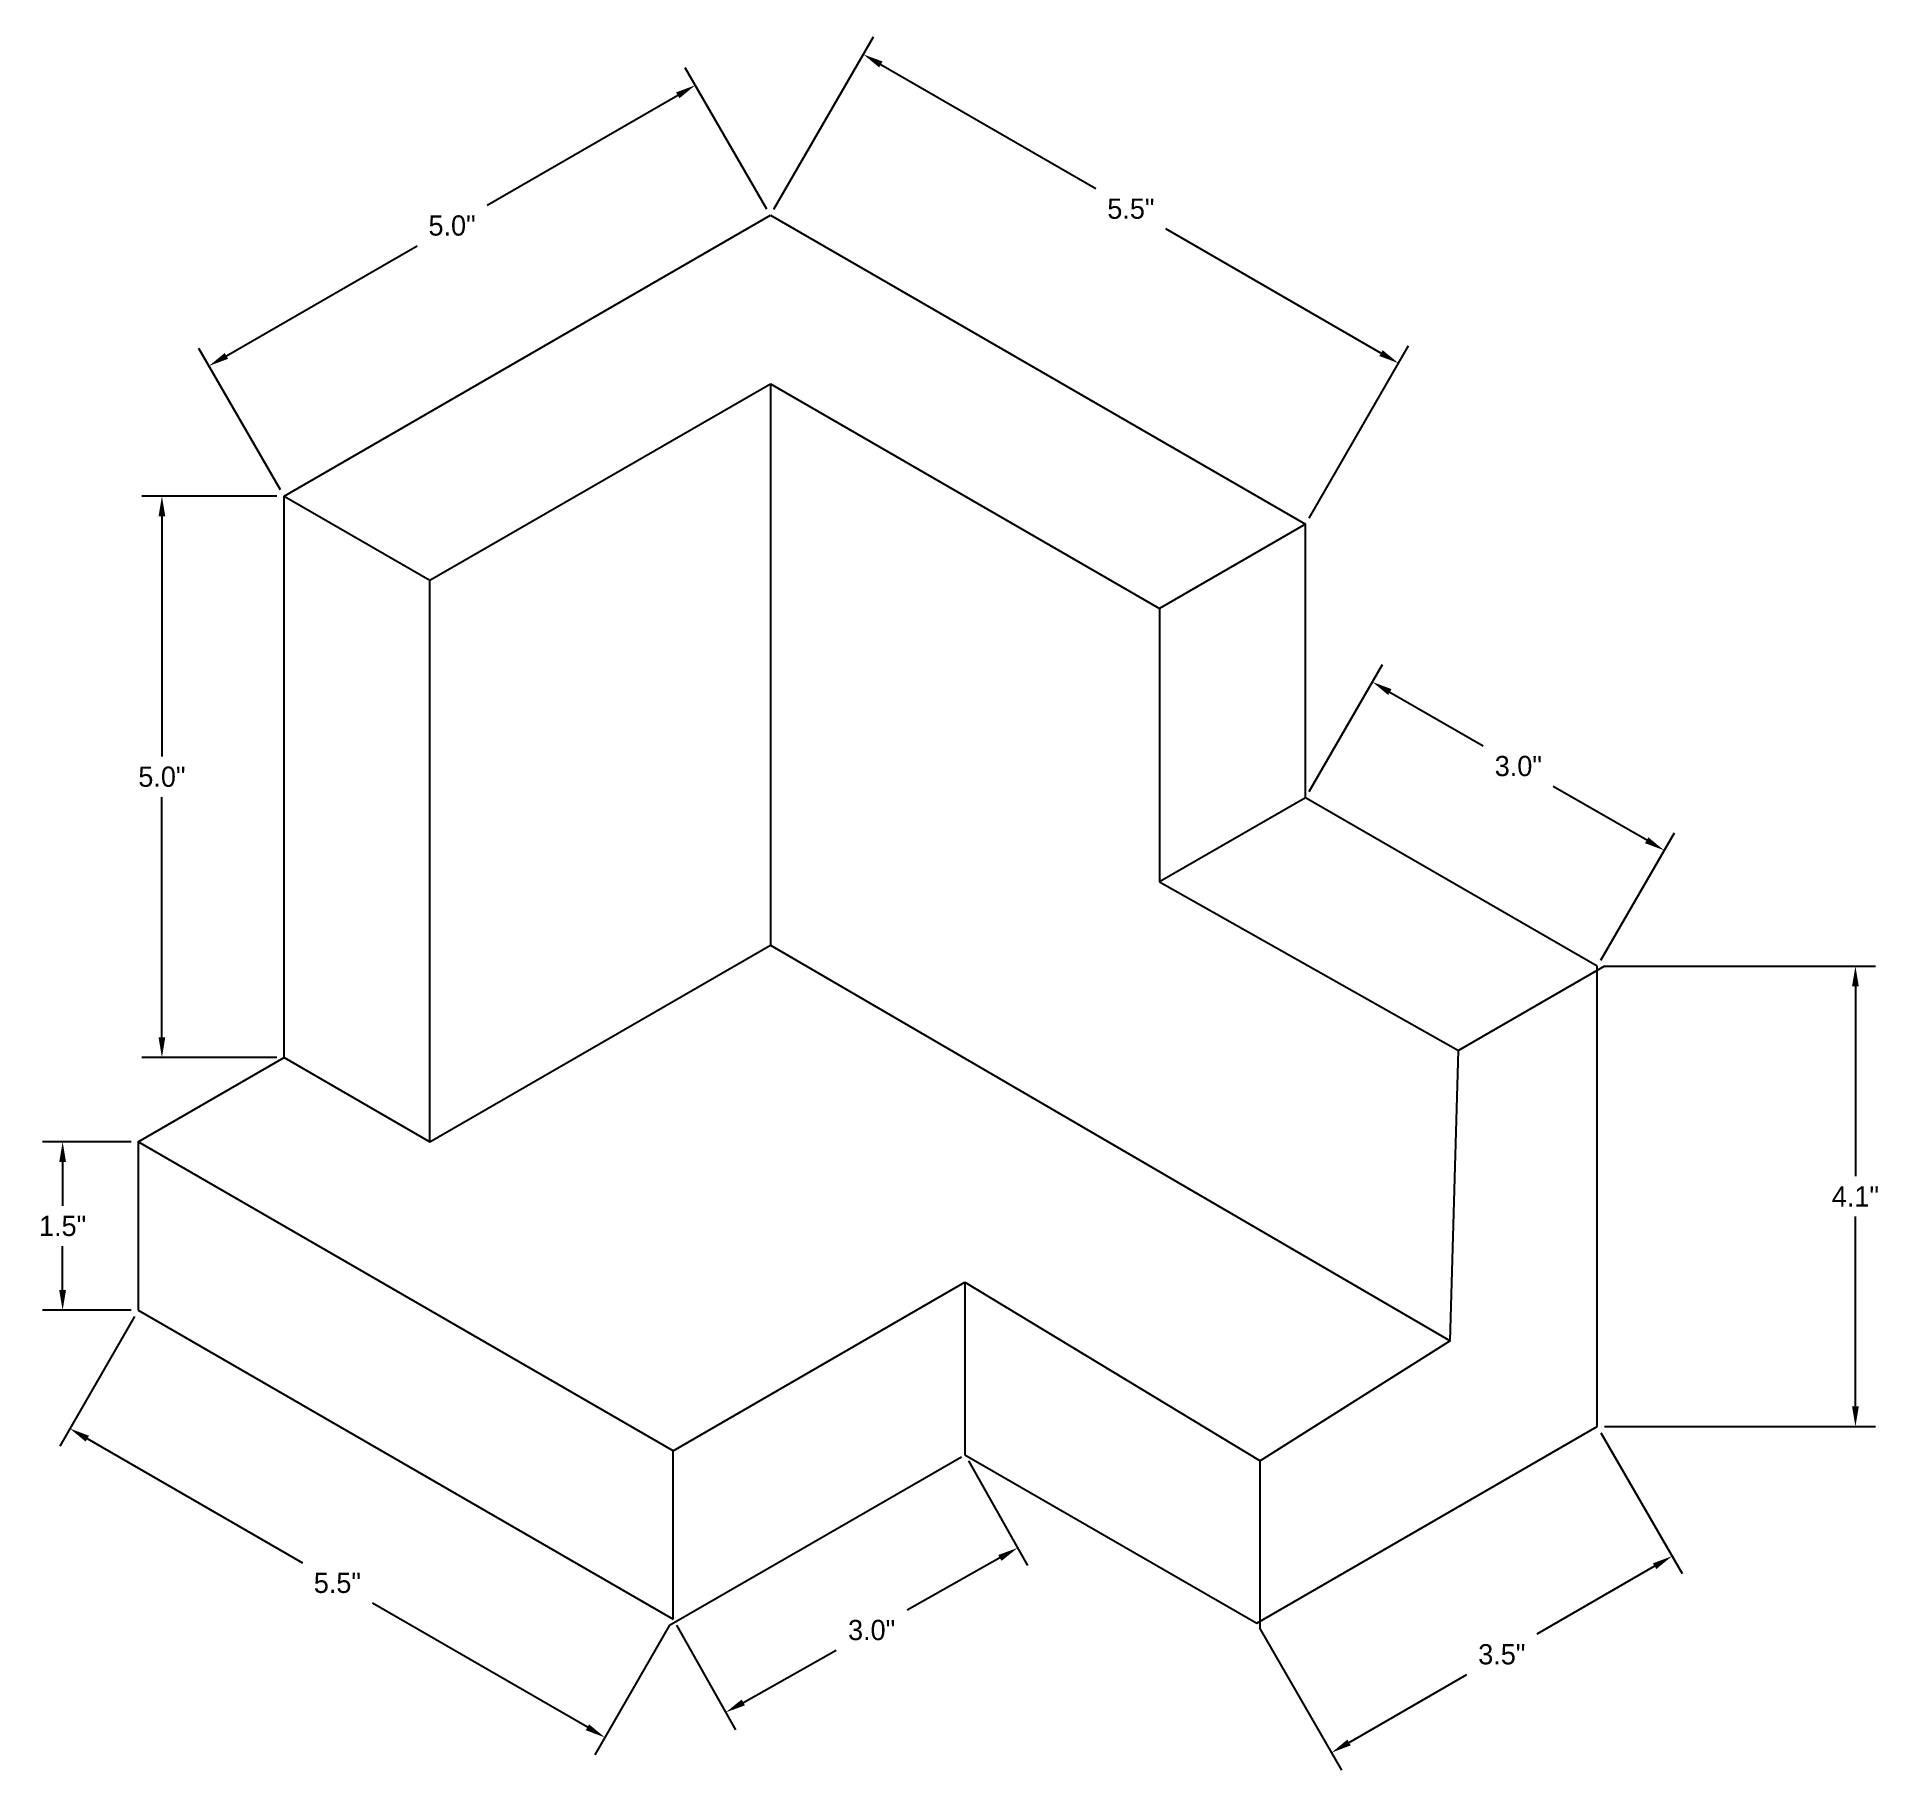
# Model space of a CAD drawing. Header units: inches. Extents: x 28.9 to 45.3, y 22.2 to 37.6.
import ezdxf

# ---------------------------------------------------------------- set-up
doc = ezdxf.new("R2010")
doc.units = ezdxf.units.IN
doc.header["$MEASUREMENT"] = 0
doc.dimstyles.get("Standard").update_dxf_attribs({"dimtxt": 0.18, "dimasz": 0.18, "dimexe": 0.18, "dimexo": 0.0625, "dimgap": 0.09, "dimtad": 0, "dimtih": 1, "dimtoh": 1, "dimdec": 1, "dimzin": 0, "dimdsep": 46, "dimlunit": 3, "dimtxsty": 'Standard', "dimcen": 0.09, "dimadec": 0, "dimazin": 0, "dimtfac": 1, "dimtdec": 1, "dimtofl": 0, "dimtmove": 0, "dimatfit": 3, "dimfxl": 1, "dimtolj": 1, "dimtzin": 0, "dimarcsym": 0})

# ---------------------------------------------------------------- blocks, each defined once
blk = doc.blocks.new('*D3')
at = {"color": 0, "lineweight": -2}
for p, q in [((35.394, 36.059), (34.666, 37.319)), ((34.6, 37.073), (32.903, 36.093)), ((30.582, 34.753), (32.279, 35.733)), ((31.064, 33.559), (30.336, 34.819))]:
    blk.add_line(p, q, dxfattribs=at)
at = {"color": 0}
for points in [[(34.585, 37.099), (34.615, 37.047), (34.756, 37.163)], [(30.567, 34.779), (30.597, 34.727), (30.426, 34.663)]]:
    blk.add_solid(points, dxfattribs=at)
at = {"layer": 'Defpoints', "color": 0}
for p in [(34.756, 37.163), (35.425, 36.005), (31.095, 33.505)]:
    blk.add_point(p, dxfattribs=at)
at = {"color": 0, "insert": (32.591, 35.913), "char_height": 0.18, "attachment_point": 5}
blk.add_mtext('\\A1;5.0"', dxfattribs=at)
blk = doc.blocks.new('*D5')
at = {"color": 0, "lineweight": -2}
for p, q in [((31.032, 33.505), (29.828, 33.505)), ((30.008, 33.325), (30.008, 31.185)), ((30.008, 28.685), (30.008, 30.825)), ((31.032, 28.505), (29.828, 28.505))]:
    blk.add_line(p, q, dxfattribs=at)
at = {"color": 0}
for points in [[(29.978, 33.325), (30.038, 33.325), (30.008, 33.505)], [(29.978, 28.685), (30.038, 28.685), (30.008, 28.505)]]:
    blk.add_solid(points, dxfattribs=at)
at = {"layer": 'Defpoints', "color": 0}
for p in [(31.095, 33.505), (30.008, 28.505), (31.095, 28.505)]:
    blk.add_point(p, dxfattribs=at)
at = {"color": 0, "insert": (30.008, 31.005), "char_height": 0.18, "attachment_point": 5}
blk.add_mtext('\\A1;5.0"', dxfattribs=at)
blk = doc.blocks.new('*D6')
at = {"color": 0, "lineweight": -2}
for p, q in [((29.733, 27.755), (28.944, 27.755)), ((29.124, 27.575), (29.124, 27.185)), ((29.124, 26.435), (29.124, 26.825)), ((29.733, 26.255), (28.944, 26.255))]:
    blk.add_line(p, q, dxfattribs=at)
at = {"color": 0}
for points in [[(29.094, 27.575), (29.154, 27.575), (29.124, 27.755)], [(29.094, 26.435), (29.154, 26.435), (29.124, 26.255)]]:
    blk.add_solid(points, dxfattribs=at)
at = {"layer": 'Defpoints', "color": 0}
for p in [(29.796, 27.755), (29.124, 26.255), (29.796, 26.255)]:
    blk.add_point(p, dxfattribs=at)
at = {"color": 0, "insert": (29.124, 27.005), "char_height": 0.18, "attachment_point": 5}
blk.add_mtext('\\A1;1.5"', dxfattribs=at)
blk = doc.blocks.new('*D7')
at = {"color": 0, "lineweight": -2}
for p, q in [((29.765, 26.201), (29.098, 25.046)), ((29.344, 25.112), (31.258, 24.007)), ((33.796, 22.542), (31.882, 23.647)), ((34.528, 23.451), (33.861, 22.296))]:
    blk.add_line(p, q, dxfattribs=at)
at = {"color": 0}
for points in [[(29.359, 25.138), (29.329, 25.086), (29.188, 25.202)], [(33.811, 22.568), (33.781, 22.516), (33.951, 22.452)]]:
    blk.add_solid(points, dxfattribs=at)
at = {"layer": 'Defpoints', "color": 0}
for p in [(29.796, 26.255), (34.559, 23.505), (33.951, 22.452)]:
    blk.add_point(p, dxfattribs=at)
at = {"color": 0, "insert": (31.57, 23.827), "char_height": 0.18, "attachment_point": 5}
blk.add_mtext('\\A1;5.5"', dxfattribs=at)
blk = doc.blocks.new('*D9')
at = {"color": 0, "lineweight": -2}
for p, q in [((37.188, 24.914), (37.713, 23.982)), ((37.468, 24.05), (36.641, 23.584)), ((34.59, 23.45), (35.115, 22.518)), ((35.184, 22.763), (36.011, 23.229))]:
    blk.add_line(p, q, dxfattribs=at)
at = {"color": 0}
for points in [[(37.453, 24.076), (37.483, 24.024), (37.625, 24.139)], [(35.169, 22.789), (35.198, 22.737), (35.027, 22.675)]]:
    blk.add_solid(points, dxfattribs=at)
at = {"layer": 'Defpoints', "color": 0}
for p in [(37.157, 24.969), (37.625, 24.139), (34.559, 23.505)]:
    blk.add_point(p, dxfattribs=at)
at = {"color": 0, "insert": (36.326, 23.407), "char_height": 0.18, "attachment_point": 5}
blk.add_mtext('\\A1;3.0"', dxfattribs=at)
blk = doc.blocks.new('*D16')
at = {"color": 0, "lineweight": -2}
for p, q in [((42.818, 25.165), (43.542, 23.911)), ((43.296, 23.976), (42.248, 23.371)), ((39.786, 23.415), (40.51, 22.161)), ((40.576, 22.406), (41.624, 23.011))]:
    blk.add_line(p, q, dxfattribs=at)
at = {"color": 0}
for points in [[(43.281, 24.002), (43.311, 23.951), (43.452, 24.066)], [(40.561, 22.432), (40.591, 22.381), (40.42, 22.316)]]:
    blk.add_solid(points, dxfattribs=at)
at = {"layer": 'Defpoints', "color": 0}
for p in [(42.786, 25.219), (43.452, 24.066), (39.755, 23.469)]:
    blk.add_point(p, dxfattribs=at)
at = {"color": 0, "insert": (41.936, 23.191), "char_height": 0.18, "attachment_point": 5}
blk.add_mtext('\\A1;3.5"', dxfattribs=at)
blk = doc.blocks.new('*D17')
at = {"color": 0, "lineweight": -2}
for p, q in [((42.849, 29.319), (45.264, 29.319)), ((45.084, 29.139), (45.084, 27.449)), ((45.084, 25.399), (45.084, 27.089)), ((42.849, 25.219), (45.264, 25.219))]:
    blk.add_line(p, q, dxfattribs=at)
at = {"color": 0}
for points in [[(45.054, 29.139), (45.114, 29.139), (45.084, 29.319)], [(45.054, 25.399), (45.114, 25.399), (45.084, 25.219)]]:
    blk.add_solid(points, dxfattribs=at)
at = {"layer": 'Defpoints', "color": 0}
for p in [(42.786, 29.319), (42.786, 25.219), (45.084, 25.219)]:
    blk.add_point(p, dxfattribs=at)
at = {"color": 0, "insert": (45.084, 27.269), "char_height": 0.18, "attachment_point": 5}
blk.add_mtext('\\A1;4.1"', dxfattribs=at)
blk = doc.blocks.new('*D19')
at = {"color": 0, "lineweight": -2}
for p, q in [((35.456, 36.059), (36.342, 37.594)), ((36.408, 37.348), (38.322, 36.243)), ((40.86, 34.778), (38.946, 35.883)), ((40.22, 33.309), (41.106, 34.844))]:
    blk.add_line(p, q, dxfattribs=at)
at = {"color": 0}
for points in [[(36.423, 37.374), (36.393, 37.322), (36.252, 37.438)], [(40.875, 34.804), (40.845, 34.752), (41.016, 34.688)]]:
    blk.add_solid(points, dxfattribs=at)
at = {"layer": 'Defpoints', "color": 0}
for p in [(35.425, 36.005), (41.016, 34.688), (40.188, 33.255)]:
    blk.add_point(p, dxfattribs=at)
at = {"color": 0, "insert": (38.634, 36.063), "char_height": 0.18, "attachment_point": 5}
blk.add_mtext('\\A1;5.5"', dxfattribs=at)
blk = doc.blocks.new('*D20')
at = {"color": 0, "lineweight": -2}
for p, q in [((40.22, 30.873), (40.874, 32.006)), ((40.939, 31.76), (41.771, 31.28)), ((43.226, 30.44), (42.394, 30.92)), ((42.818, 29.373), (43.472, 30.506))]:
    blk.add_line(p, q, dxfattribs=at)
at = {"color": 0}
for points in [[(40.954, 31.786), (40.924, 31.734), (40.784, 31.85)], [(43.241, 30.466), (43.211, 30.414), (43.382, 30.35)]]:
    blk.add_solid(points, dxfattribs=at)
at = {"layer": 'Defpoints', "color": 0}
for p in [(40.188, 30.819), (43.382, 30.35), (42.786, 29.319)]:
    blk.add_point(p, dxfattribs=at)
at = {"color": 0, "insert": (42.083, 31.1), "char_height": 0.18, "attachment_point": 5}
blk.add_mtext('\\A1;3.0"', dxfattribs=at)

msp = doc.modelspace()

# ---------------------------------------------------------------- linework, layer by layer
for p, q in [((31.095, 33.505), (35.425, 36.005)), ((35.425, 36.005), (40.188, 33.255)), ((32.394, 32.755), (35.425, 34.505)), ((35.425, 34.505), (38.889, 32.505)), ((35.425, 34.505), (35.425, 29.505)), ((31.095, 28.505), (31.095, 33.505)), ((31.095, 33.505), (32.394, 32.755)), ((40.188, 33.255), (38.889, 32.505)), ((40.188, 30.819), (40.188, 33.255)), ((32.394, 27.755), (32.394, 32.755)), ((32.394, 32.755), (32.394, 32.755)), ((32.394, 32.755), (32.394, 32.755)), ((38.889, 32.505), (38.889, 30.069)), ((40.188, 30.819), (38.889, 30.069)), ((42.786, 29.319), (40.188, 30.819)), ((38.889, 30.069), (41.55, 28.569)), ((32.394, 27.755), (35.425, 29.505)), ((35.425, 29.505), (41.475, 25.982)), ((42.849, 29.319), (41.55, 28.569)), ((42.786, 25.219), (42.786, 29.319)), ((41.475, 25.982), (41.55, 28.569)), ((29.796, 27.755), (31.095, 28.505)), ((31.095, 28.505), (32.394, 27.755)), ((29.796, 27.755), (29.796, 26.255)), ((34.559, 25.005), (29.796, 27.755)), ((34.559, 25.005), (37.157, 26.505)), ((37.157, 26.505), (37.157, 24.969)), ((37.157, 26.505), (39.786, 24.915)), ((29.796, 26.255), (34.559, 23.505)), ((41.475, 25.982), (39.786, 24.915)), ((39.755, 23.469), (42.786, 25.219)), ((34.559, 23.505), (34.559, 25.005)), ((37.157, 24.969), (39.755, 23.469)), ((34.528, 23.451), (37.126, 24.951)), ((39.786, 23.415), (39.786, 24.915))]:
    msp.add_line(p, q)

# ---------------------------------------------------------------- dimensions: what is measured, and where the dimension line sits
for p1, p2, distance, picture, middle in [((35.425, 36.005), (40.188, 33.255), 1.655, '*D19', (38.634, 36.063)), ((31.095, 33.505), (35.425, 36.005), 1.338, '*D3', (32.591, 35.913)), ((40.188, 30.819), (42.786, 29.319), 1.191, '*D20', (42.083, 31.1)), ((29.796, 26.255), (34.559, 23.505), -1.215, '*D7', (31.57, 23.827)), ((39.755, 23.469), (42.786, 25.219), -1.331, '*D16', (41.936, 23.191)), ((34.559, 23.505), (37.157, 24.969), -0.953, '*D9', (36.326, 23.407))]:
    dim = msp.add_aligned_dim(p1=p1, p2=p2, distance=distance, dimstyle='Standard')
    dim.commit()
    dim.dimension.update_dxf_attribs({"geometry": picture, "text_midpoint": middle})
for base, p1, p2, picture, middle in [((30.008, 28.505), (31.095, 33.505), (31.095, 28.505), '*D5', (30.008, 31.005)), ((45.084, 25.219), (42.786, 29.319), (42.786, 25.219), '*D17', (45.084, 27.269)), ((29.124, 26.255), (29.796, 27.755), (29.796, 26.255), '*D6', (29.124, 27.005))]:
    dim = msp.add_linear_dim(base=base, p1=p1, p2=p2, angle=90, dimstyle='Standard')
    dim.commit()
    dim.dimension.update_dxf_attribs({"geometry": picture, "text_midpoint": middle})

doc.saveas('drawing.dxf')
